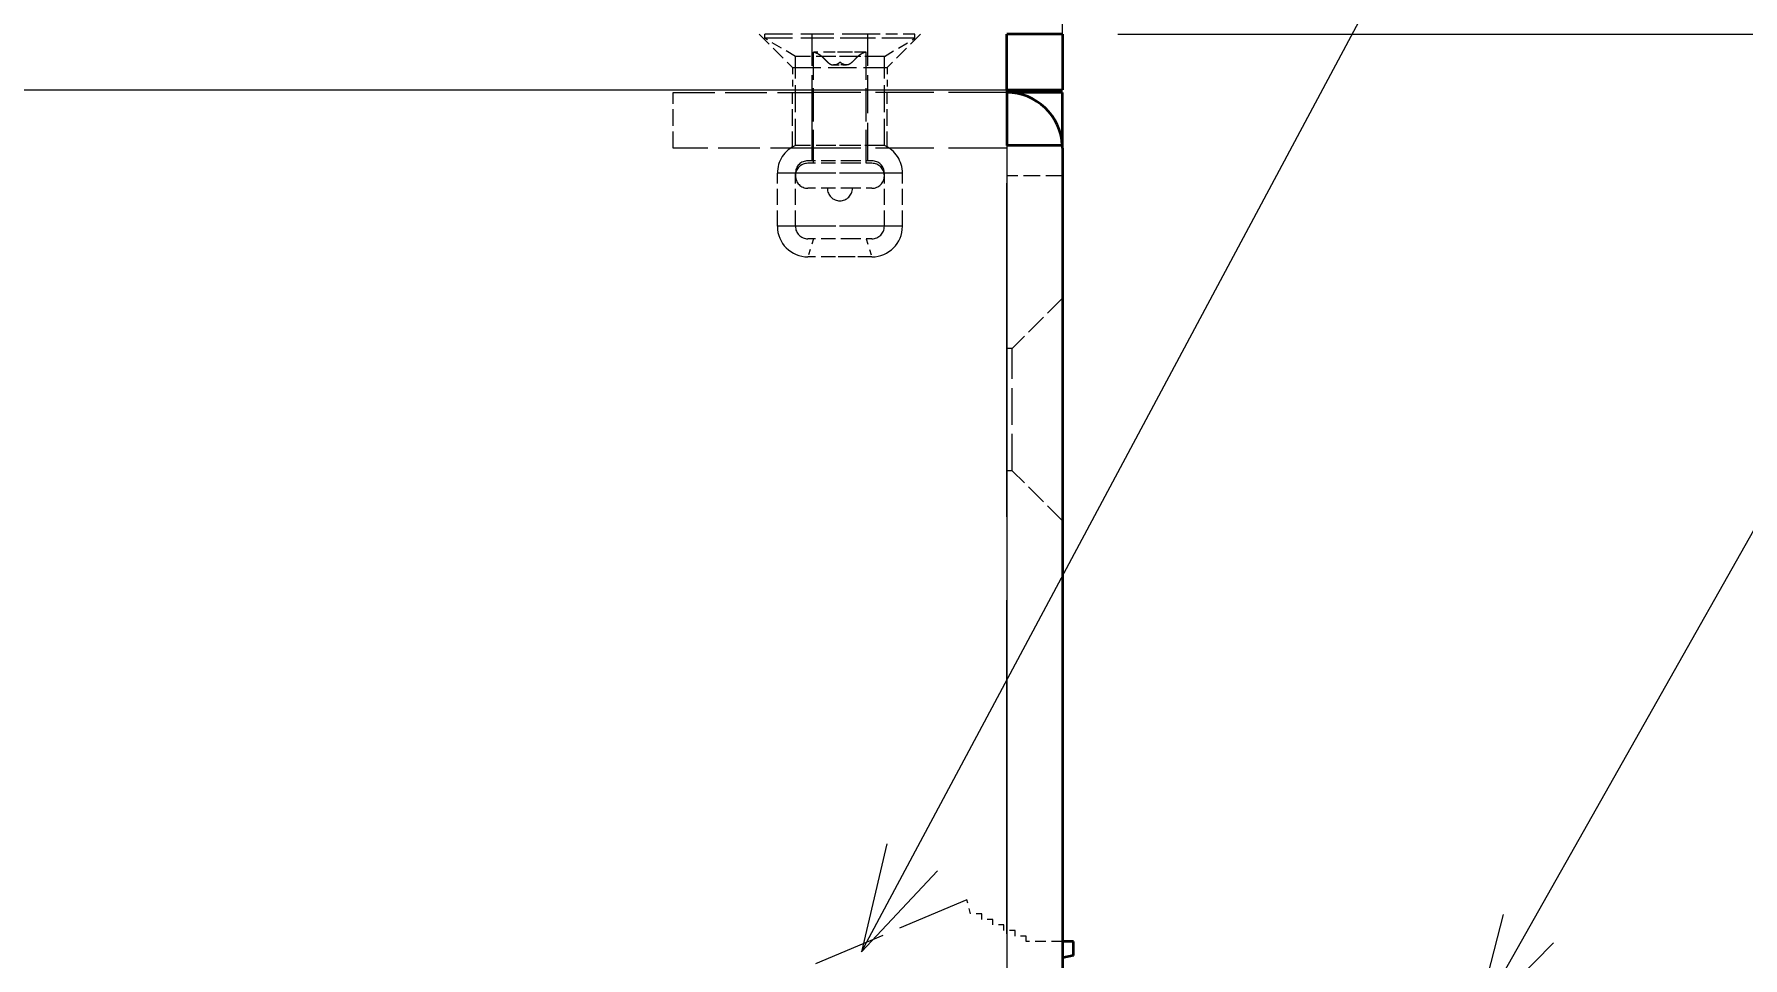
# Model space of a CAD drawing. Extents: x 23 to 587, y 4 to 413.
# Drawn here: x 364.92 to 395.65, y 228.26 to 244.87 of the extents above; entities that cross this region are included whole.
import ezdxf
from ezdxf.enums import TextEntityAlignment as Align

# ---------------------------------------------------------------- set-up
doc = ezdxf.new("R2010")
doc.units = 0
doc.linetypes.add('DASHED', pattern=[15, 12, -3])
doc.layers.get('0').update_dxf_attribs({"lineweight": 13})
doc.styles.get("Standard").update_dxf_attribs({"font": 'isocp.shx'})

# ---------------------------------------------------------------- blocks, each defined once
blk = doc.blocks.new('BLOCK342')
at = {"color": 7, "lineweight": 13}
blk.add_line((556.39, 226.7), (556.39, 288.153), dxfattribs=at)
blk = doc.blocks.new('BLOCK343')
at = {"color": 7, "lineweight": 13}
blk.add_line((558.39, 226.8), (599.989, 226.8), dxfattribs=at)
blk = doc.blocks.new('BLOCK344')
at = {"color": 7, "lineweight": 13}
blk.add_line((558.39, 226.8), (612.953, 226.8), dxfattribs=at)
blk = doc.blocks.new('BLOCK370')
at = {"color": 7, "lineweight": 13}
blk.add_line((549.164, 193.79), (583.41, 257.859), dxfattribs=at)
blk.add_lwpolyline([(550.072, 197.685), (549.164, 193.79), (551.898, 196.709)], dxfattribs=at)
blk = doc.blocks.new('BLOCK371')
at = {"color": 7, "lineweight": 13}
blk.add_line((571.25, 191.263), (603.277, 247.933), dxfattribs=at)
blk.add_lwpolyline([(572.249, 195.136), (571.25, 191.263), (574.052, 194.118)], dxfattribs=at)
blk.add_circle((606.451, 253.549), 6.451, dxfattribs=at)
blk.add_text('7', height=7, dxfattribs=at).set_placement((603.701, 250.049), (609.201, 250.049), align=Align.FIT)
blk = doc.blocks.new('BLOCK372')
at = {"color": 7, "linetype": 'DASHED', "lineweight": 13, "ltscale": 0.042426}
for p, q in [((545.49, 226.8), (546.69, 225.6)), ((551.29, 226.8), (550.09, 225.6))]:
    blk.add_line(p, q, dxfattribs=at)
at = {"color": 7, "linetype": 'DASHED', "lineweight": 13, "ltscale": 0.09945}
for p, q in [((549.668, 226.8), (545.69, 226.8)), ((549.668, 226.65), (545.69, 226.65)), ((551.09, 226.65), (547.112, 226.65))]:
    blk.add_line(p, q, dxfattribs=at)
at = {"color": 7, "linetype": 'DASHED', "lineweight": 13, "ltscale": 0.00375}
for p, q in [((545.69, 226.65), (545.69, 226.8)), ((551.09, 226.65), (551.09, 226.8))]:
    blk.add_line(p, q, dxfattribs=at)
at = {"color": 7, "linetype": 'DASHED', "lineweight": 13, "ltscale": 0.113844}
for p, q in [((547.39, 222.246), (547.39, 226.8)), ((549.39, 222.246), (549.39, 226.8))]:
    blk.add_line(p, q, dxfattribs=at)
at = {"color": 7, "linetype": 'DASHED', "lineweight": 13, "ltscale": 0.03555}
blk.add_line((551.09, 226.8), (549.668, 226.8), dxfattribs=at)
at = {"color": 7, "lineweight": 35, "ltscale": 0.05}
for p, q in [((556.39, 226.8), (554.39, 226.8)), ((554.39, 224.8), (554.39, 226.8)), ((556.39, 226.8), (556.39, 224.8)), ((554.39, 224.8), (556.39, 224.8)), ((554.39, 224.8), (554.39, 222.8)), ((556.39, 222.7), (556.39, 224.7)), ((556.39, 222.8), (554.39, 222.8))]:
    blk.add_line(p, q, dxfattribs=at)
at = {"color": 7, "linetype": 'DASHED', "lineweight": 13, "ltscale": 0.031942}
for p, q in [((546.79, 226), (545.69, 226.65)), ((549.99, 226), (551.09, 226.65))]:
    blk.add_line(p, q, dxfattribs=at)
at = {"color": 7, "linetype": 'DASHED', "lineweight": 13, "ltscale": 0.034992}
for p, q in [((548.84, 226.155), (547.44, 226.155)), ((549.34, 226.155), (547.94, 226.155))]:
    blk.add_line(p, q, dxfattribs=at)
at = {"color": 7, "linetype": 'DASHED', "lineweight": 13, "ltscale": 0.099974}
for p, q in [((547.44, 222.156), (547.44, 226.155)), ((549.34, 222.156), (549.34, 226.155))]:
    blk.add_line(p, q, dxfattribs=at)
at = {"color": 7, "linetype": 'DASHED', "lineweight": 13, "ltscale": 0.085}
blk.add_line((546.69, 225.6), (550.09, 225.6), dxfattribs=at)
blk.add_line((546.69, 225.6), (550.09, 225.6), dxfattribs=at)
at = {"color": 7, "linetype": 'DASHED', "lineweight": 13, "ltscale": 0.02}
for p, q in [((546.69, 225.6), (546.69, 224.8)), ((550.09, 225.6), (550.09, 224.8))]:
    blk.add_line(p, q, dxfattribs=at)
at = {"color": 7, "linetype": 'DASHED', "lineweight": 13, "ltscale": 0.058934}
for p, q in [((549.147, 226), (546.79, 226)), ((549.99, 226), (547.633, 226)), ((549.147, 222.8), (546.79, 222.8)), ((549.99, 222.8), (547.633, 222.8)), ((549.147, 221.796), (546.79, 221.796)), ((549.99, 221.796), (547.633, 221.796)), ((549.147, 219.89), (546.79, 219.89)), ((549.99, 219.89), (547.633, 219.89))]:
    blk.add_line(p, q, dxfattribs=at)
at = {"color": 7, "linetype": 'DASHED', "lineweight": 13, "ltscale": 0.08}
for p, q in [((546.79, 222.8), (546.79, 226)), ((549.99, 222.8), (549.99, 226))]:
    blk.add_line(p, q, dxfattribs=at)
at = {"color": 7, "linetype": 'DASHED', "lineweight": 13, "ltscale": 0.008538}
for p, q in [((548.158, 225.691), (548.5, 225.691)), ((548.622, 225.691), (548.28, 225.691))]:
    blk.add_line(p, q, dxfattribs=at)
at = {"color": 7, "linetype": 'DASHED', "lineweight": 13, "ltscale": 0.003052}
for p, q in [((548.28, 225.691), (548.158, 225.691)), ((548.5, 225.691), (548.622, 225.691))]:
    blk.add_line(p, q, dxfattribs=at)
at = {"color": 7, "linetype": 'DASHED', "lineweight": 13}
for p, q in [((-65.61, 224.8), (554.39, 224.8)), ((554.39, 89.442), (554.39, 222.8))]:
    blk.add_line(p, q, dxfattribs=at)
at = {"color": 7, "lineweight": 13}
for p, q in [((-65.61, 224.8), (554.39, 224.8)), ((554.39, 222.8), (554.39, 89.442))]:
    blk.add_line(p, q, dxfattribs=at)
at = {"color": 7, "linetype": 'DASHED', "lineweight": 13, "ltscale": 0.125}
for p, q in [((542.39, 224.7), (547.39, 224.7)), ((547.39, 222.7), (542.39, 222.7))]:
    blk.add_line(p, q, dxfattribs=at)
at = {"color": 7, "linetype": 'DASHED', "lineweight": 13, "ltscale": 0.05}
for p, q in [((542.39, 222.7), (542.39, 224.7)), ((546.69, 222.7), (546.69, 224.7)), ((547.39, 222.7), (547.39, 224.7)), ((547.39, 222.7), (547.39, 224.7)), ((550.09, 222.7), (550.09, 224.7)), ((556.39, 221.7), (554.39, 221.7))]:
    blk.add_line(p, q, dxfattribs=at)
at = {"color": 7, "linetype": 'DASHED', "lineweight": 13, "ltscale": 0.175}
for p, q in [((554.39, 224.7), (547.39, 224.7)), ((554.39, 222.7), (547.39, 222.7))]:
    blk.add_line(p, q, dxfattribs=at)
at = {"color": 7, "linetype": 'DASHED', "lineweight": 13, "ltscale": 0.047499}
blk.add_line((554.39, 222.8), (554.39, 224.7), dxfattribs=at)
at = {"color": 7, "linetype": 'DASHED', "lineweight": 13, "ltscale": 0.000290897}
blk.add_line((554.402, 224.7), (554.39, 224.7), dxfattribs=at)
at = {"color": 7, "lineweight": 35, "ltscale": 0.049709}
blk.add_line((556.39, 224.7), (554.402, 224.7), dxfattribs=at)
at = {"color": 7, "lineweight": 35, "ltscale": 0.0025}
blk.add_line((556.39, 222.7), (556.39, 222.8), dxfattribs=at)
at = {"color": 7, "lineweight": 35}
blk.add_line((556.39, 222.7), (556.39, 89.442), dxfattribs=at)
at = {"color": 7, "linetype": 'DASHED', "lineweight": 13, "ltscale": 0.042358}
for p, q in [((548.934, 222.246), (547.24, 222.246)), ((548.934, 222.156), (547.24, 222.156)), ((548.934, 221.256), (547.24, 221.256)), ((548.934, 219.44), (547.24, 219.44)), ((548.934, 218.79), (547.24, 218.79)), ((549.54, 218.79), (547.846, 218.79))]:
    blk.add_line(p, q, dxfattribs=at)
at = {"color": 7, "linetype": 'DASHED', "lineweight": 13, "ltscale": 0.015142}
for p, q in [((549.54, 222.246), (548.934, 222.246)), ((549.54, 222.156), (548.934, 222.156)), ((549.54, 221.256), (548.934, 221.256)), ((549.54, 219.44), (548.934, 219.44))]:
    blk.add_line(p, q, dxfattribs=at)
at = {"color": 7, "linetype": 'DASHED', "lineweight": 13, "ltscale": 0.082875}
for p, q in [((549.455, 221.796), (546.14, 221.796)), ((550.64, 221.796), (547.325, 221.796)), ((549.455, 219.89), (546.14, 219.89)), ((550.64, 219.89), (547.325, 219.89))]:
    blk.add_line(p, q, dxfattribs=at)
at = {"color": 7, "linetype": 'DASHED', "lineweight": 13, "ltscale": 0.047663}
for p, q in [((546.14, 219.89), (546.14, 221.796)), ((546.79, 219.89), (546.79, 221.796)), ((549.99, 219.89), (549.99, 221.796)), ((550.64, 219.89), (550.64, 221.796))]:
    blk.add_line(p, q, dxfattribs=at)
at = {"color": 7, "linetype": 'DASHED', "lineweight": 13, "ltscale": 0.017002}
for p, q in [((547.44, 219.44), (547.24, 218.79)), ((549.34, 219.44), (549.54, 218.79))]:
    blk.add_line(p, q, dxfattribs=at)
at = {"color": 7, "linetype": 'DASHED', "lineweight": 13, "ltscale": 0.06364}
for p, q in [((556.39, 217.3), (554.59, 215.5)), ((556.39, 209.3), (554.59, 211.1))]:
    blk.add_line(p, q, dxfattribs=at)
at = {"color": 7, "linetype": 'DASHED', "lineweight": 13, "ltscale": 0.005}
for p, q in [((554.59, 215.5), (554.39, 215.5)), ((554.59, 211.1), (554.39, 211.1)), ((553.49, 194.962), (553.49, 195.162)), ((553.89, 194.762), (553.89, 194.962)), ((554.29, 194.562), (554.29, 194.762)), ((554.69, 194.362), (554.69, 194.562)), ((555.09, 194.162), (555.09, 194.362))]:
    blk.add_line(p, q, dxfattribs=at)
at = {"color": 7, "linetype": 'DASHED', "lineweight": 13, "ltscale": 0.11}
blk.add_line((554.59, 211.1), (554.59, 215.5), dxfattribs=at)
blk.add_line((554.59, 211.1), (554.59, 215.5), dxfattribs=at)
at = {"color": 7, "linetype": 'DASHED', "lineweight": 13, "ltscale": 0.218839}
blk.add_line((552.956, 195.662), (544.89, 192.261), dxfattribs=at)
at = {"color": 7, "linetype": 'DASHED', "lineweight": 13, "ltscale": 0.012941}
blk.add_line((553.09, 195.162), (552.956, 195.662), dxfattribs=at)
at = {"color": 7, "linetype": 'DASHED', "lineweight": 13, "ltscale": 0.01}
for p, q in [((553.49, 195.162), (553.09, 195.162)), ((553.89, 194.962), (553.49, 194.962)), ((554.29, 194.762), (553.89, 194.762)), ((554.69, 194.562), (554.29, 194.562)), ((555.09, 194.362), (554.69, 194.362))]:
    blk.add_line(p, q, dxfattribs=at)
at = {"color": 7, "linetype": 'DASHED', "lineweight": 13, "ltscale": 0.0325}
blk.add_line((556.39, 194.162), (555.09, 194.162), dxfattribs=at)
at = {"color": 7, "lineweight": 35, "ltscale": 0.01}
blk.add_line((556.79, 194.162), (556.39, 194.162), dxfattribs=at)
at = {"color": 7, "lineweight": 35, "ltscale": 0.010205}
blk.add_line((556.79, 193.662), (556.39, 193.58), dxfattribs=at)
at = {"color": 7, "lineweight": 35, "ltscale": 0.0125}
blk.add_line((556.79, 193.662), (556.79, 194.162), dxfattribs=at)
at = {"color": 7, "lineweight": 35}
blk.add_arc((554.39, 222.7), 2, 2.86598, 90, dxfattribs=at)
at = {"color": 7, "linetype": 'DASHED', "lineweight": 13}
for centre, radius, start, end in [((547.24, 221.796), 1.1, 114.14774, 180), ((549.54, 221.796), 1.1, 0, 65.85226), ((554.39, 222.7), 2, 0, 2.86598), ((547.24, 221.796), 0.45, 90, 180), ((547.24, 221.706), 0.45, 90, 270), ((549.54, 221.796), 0.45, 0, 90), ((549.54, 221.706), 0.45, 270, 90), ((548.39, 221.256), 0.45, 180.02372, 269.97627), ((548.39, 221.256), 0.45, 270.02373, 359.97628), ((547.24, 219.89), 1.1, 180, 270), ((547.24, 219.89), 0.45, 180, 270), ((549.54, 219.89), 0.45, 270, 360), ((549.54, 219.89), 1.1, 270, 360)]:
    blk.add_arc(centre, radius, start, end, dxfattribs=at)
for points, knots in [([(547.44, 226.155), (547.463, 226.151), (547.51, 226.139), (547.576, 226.112), (547.64, 226.077), (547.701, 226.035), (547.759, 225.985), (547.815, 225.931), (547.869, 225.874), (547.922, 225.818), (547.977, 225.767), (548.034, 225.725), (548.095, 225.697), (548.138, 225.691), (548.158, 225.691)], [0, 0, 0, 0, 0.07145, 0.1427416, 0.2149689, 0.2889949, 0.3652286, 0.4434267, 0.5225702, 0.6008754, 0.6761338, 0.7467388, 0.8131866, 0.8741153, 0.8741153, 0.8741153, 0.8741153]), ([(549.34, 226.155), (549.317, 226.151), (549.27, 226.139), (549.204, 226.112), (549.14, 226.077), (549.079, 226.035), (549.021, 225.985), (548.965, 225.931), (548.911, 225.874), (548.858, 225.818), (548.803, 225.767), (548.746, 225.725), (548.685, 225.697), (548.642, 225.691), (548.622, 225.691)], [0, 0, 0, 0, 0.07145, 0.1427416, 0.2149689, 0.2889949, 0.3652286, 0.4434267, 0.5225702, 0.6008754, 0.6761338, 0.7467388, 0.8131866, 0.8741153, 0.8741153, 0.8741153, 0.8741153]), ([(548.158, 225.691), (548.159, 225.691), (548.166, 225.691), (548.191, 225.695), (548.233, 225.701), (548.286, 225.723), (548.338, 225.752), (548.372, 225.777), (548.39, 225.79)], [0, 0, 0, 0, 0.0033711, 0.0190654, 0.0763867, 0.1305325, 0.1890637, 0.256279, 0.256279, 0.256279, 0.256279]), ([(548.622, 225.691), (548.621, 225.691), (548.614, 225.691), (548.589, 225.695), (548.547, 225.701), (548.494, 225.723), (548.442, 225.752), (548.408, 225.777), (548.39, 225.79)], [0, 0, 0, 0, 0.0033711, 0.0190654, 0.0763867, 0.1305325, 0.1890637, 0.256279, 0.256279, 0.256279, 0.256279])]:
    blk.add_open_spline(points, degree=3, knots=knots, dxfattribs=at)

msp = doc.modelspace()

# ---------------------------------------------------------------- block references
at = {"lineweight": 0, "xscale": 0.5, "yscale": 0.5, "zscale": 0.5}
for name in ['BLOCK342', 'BLOCK370', 'BLOCK371', 'BLOCK372', 'BLOCK343', 'BLOCK344']:
    msp.add_blockref(name, (105.216, 131.474), dxfattribs=at)

doc.saveas('drawing.dxf')
